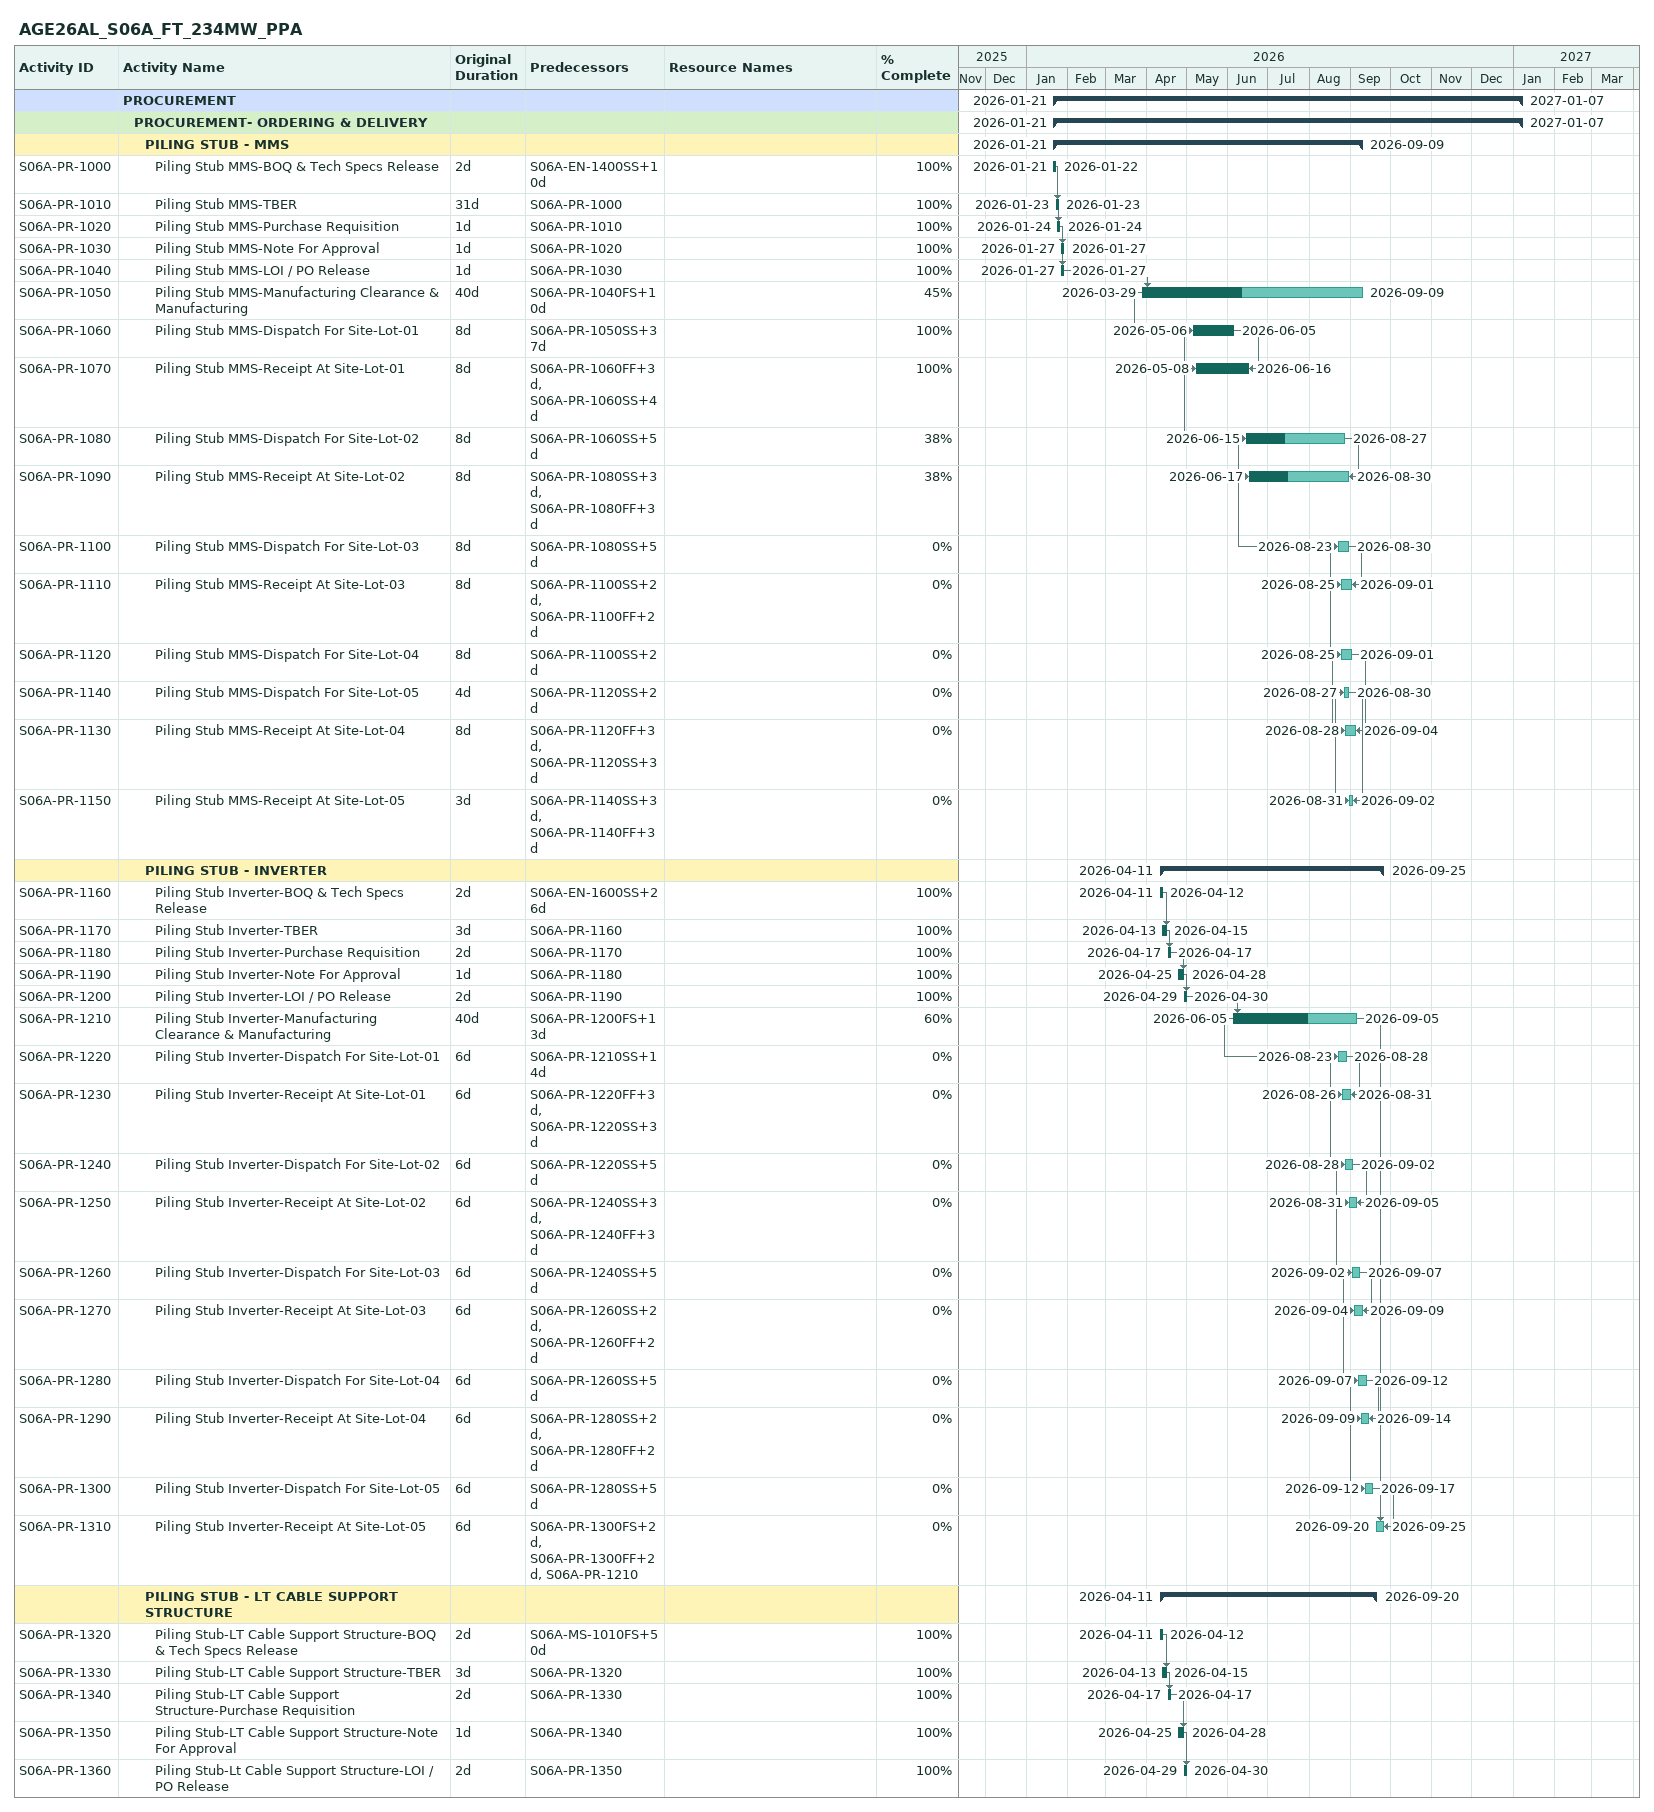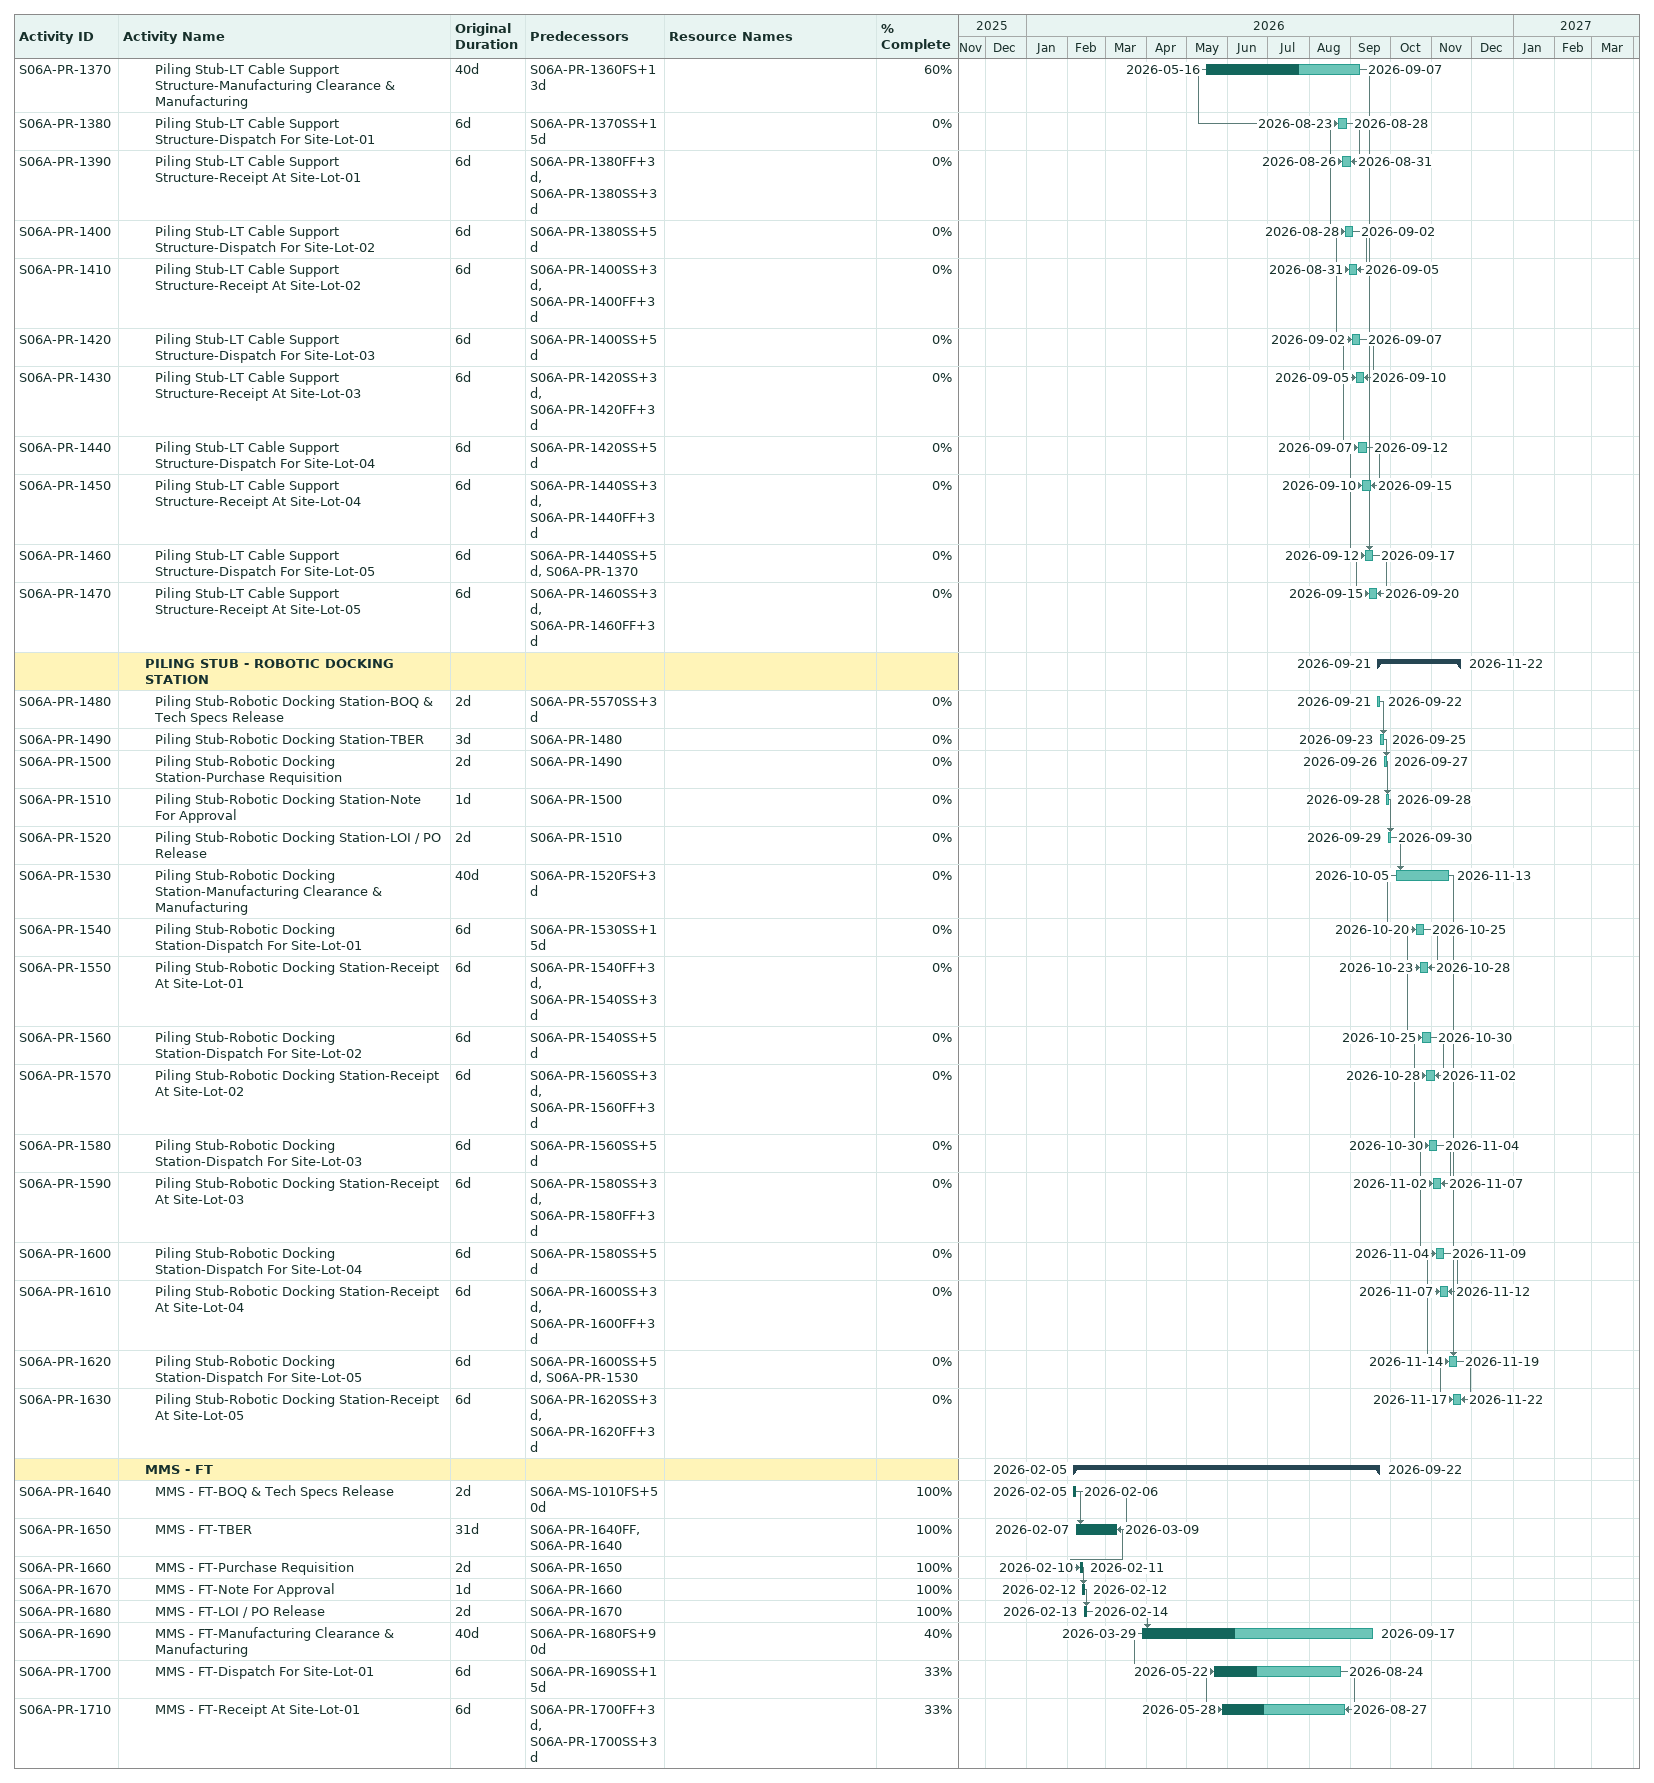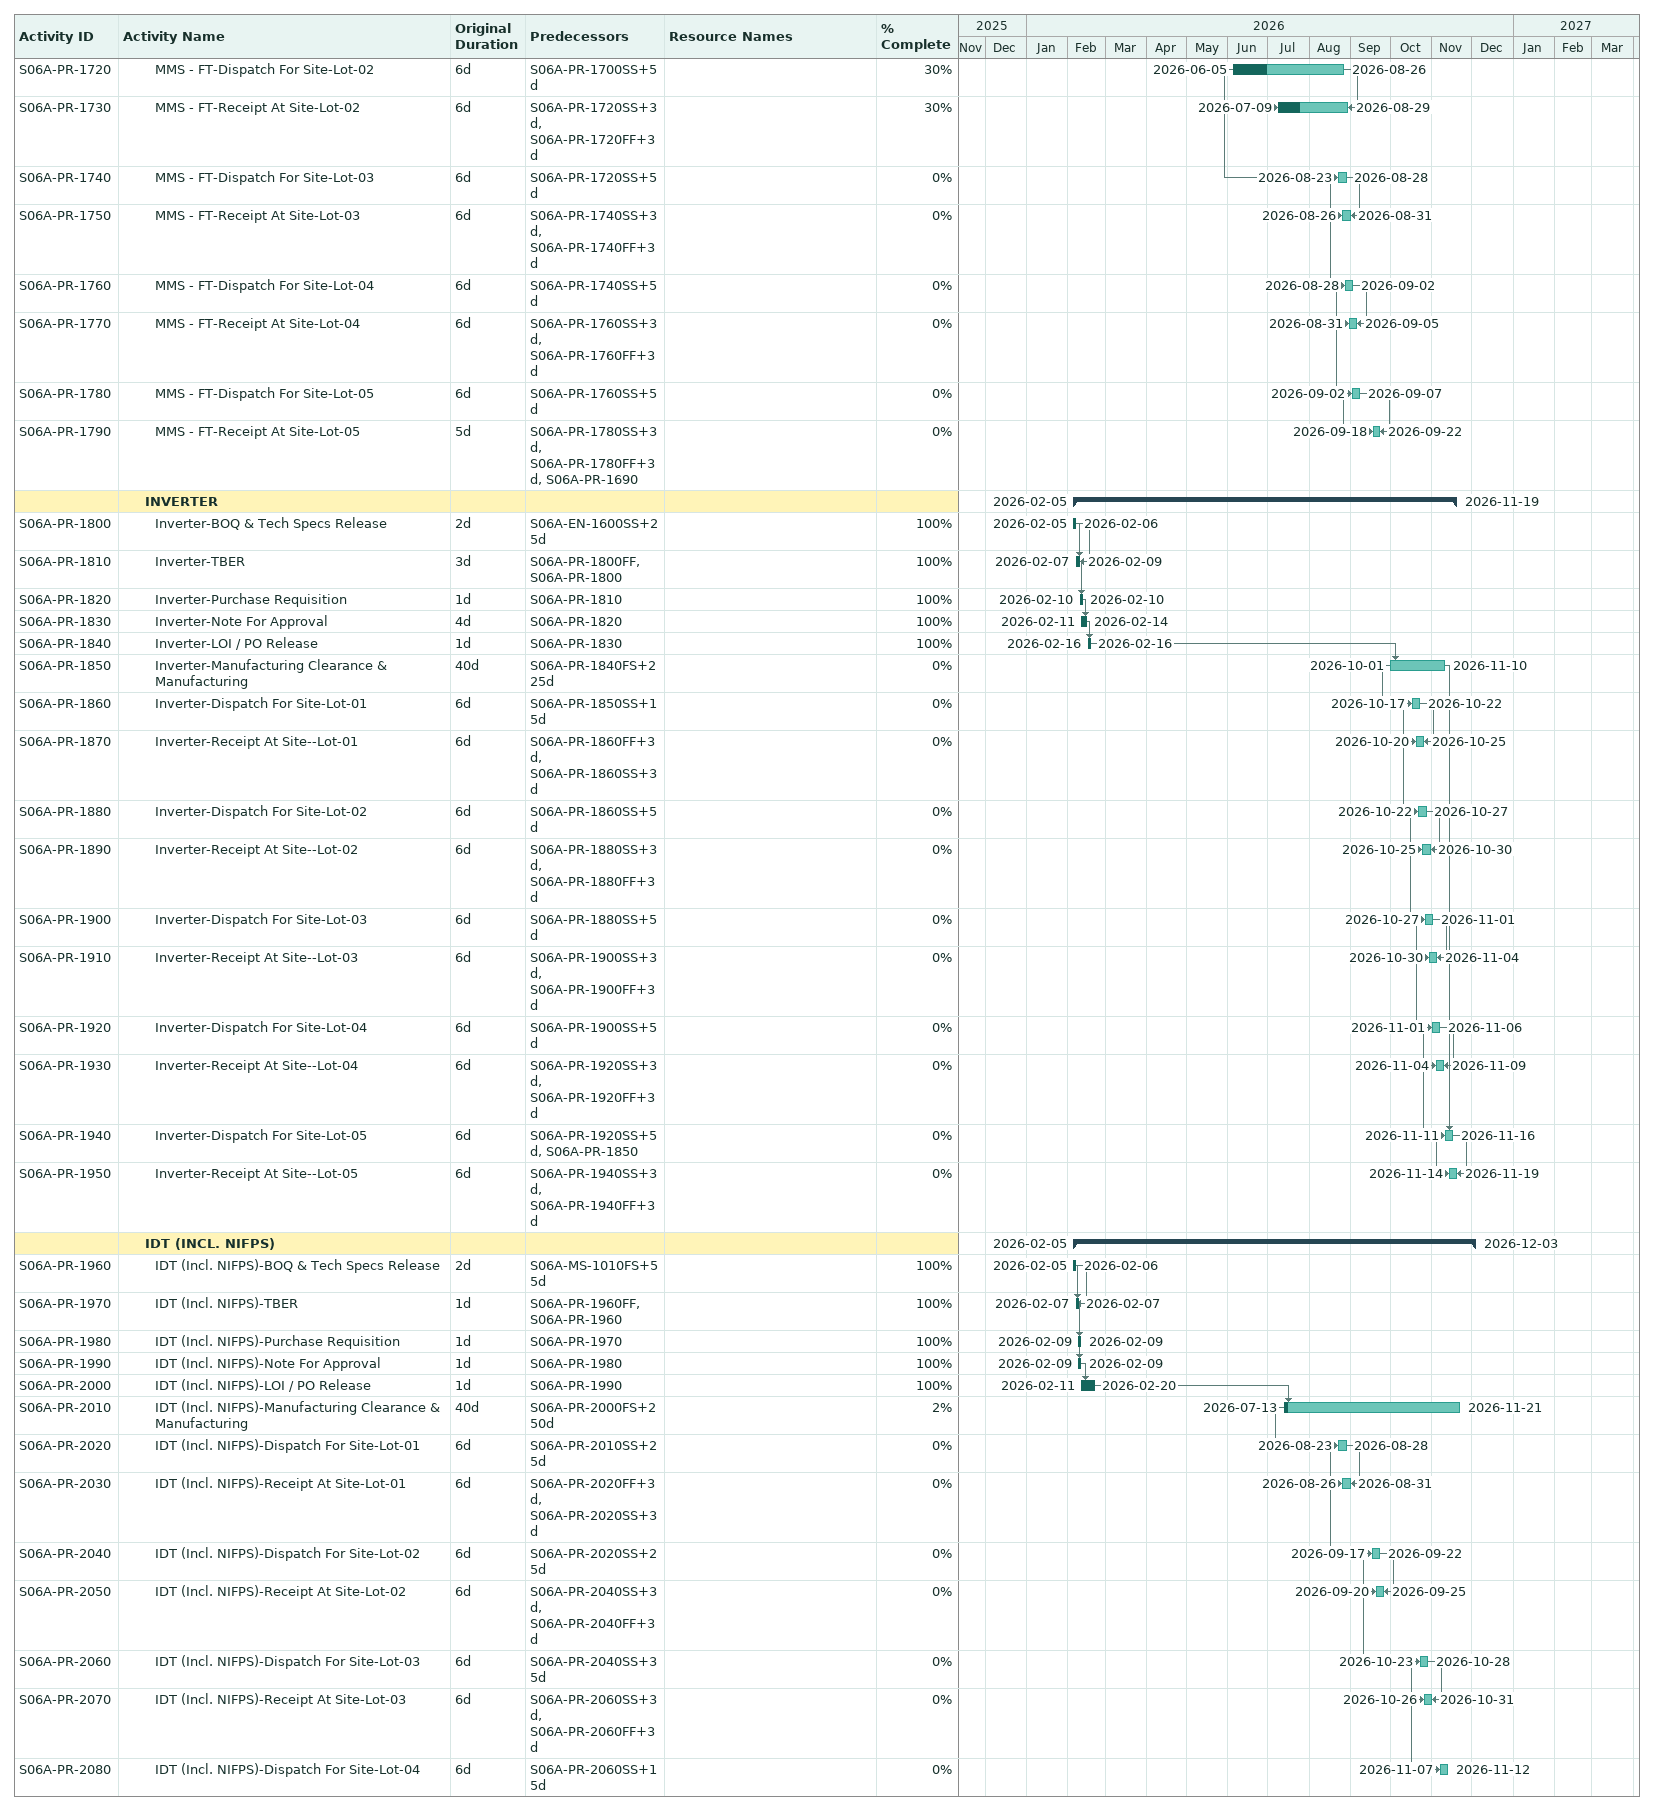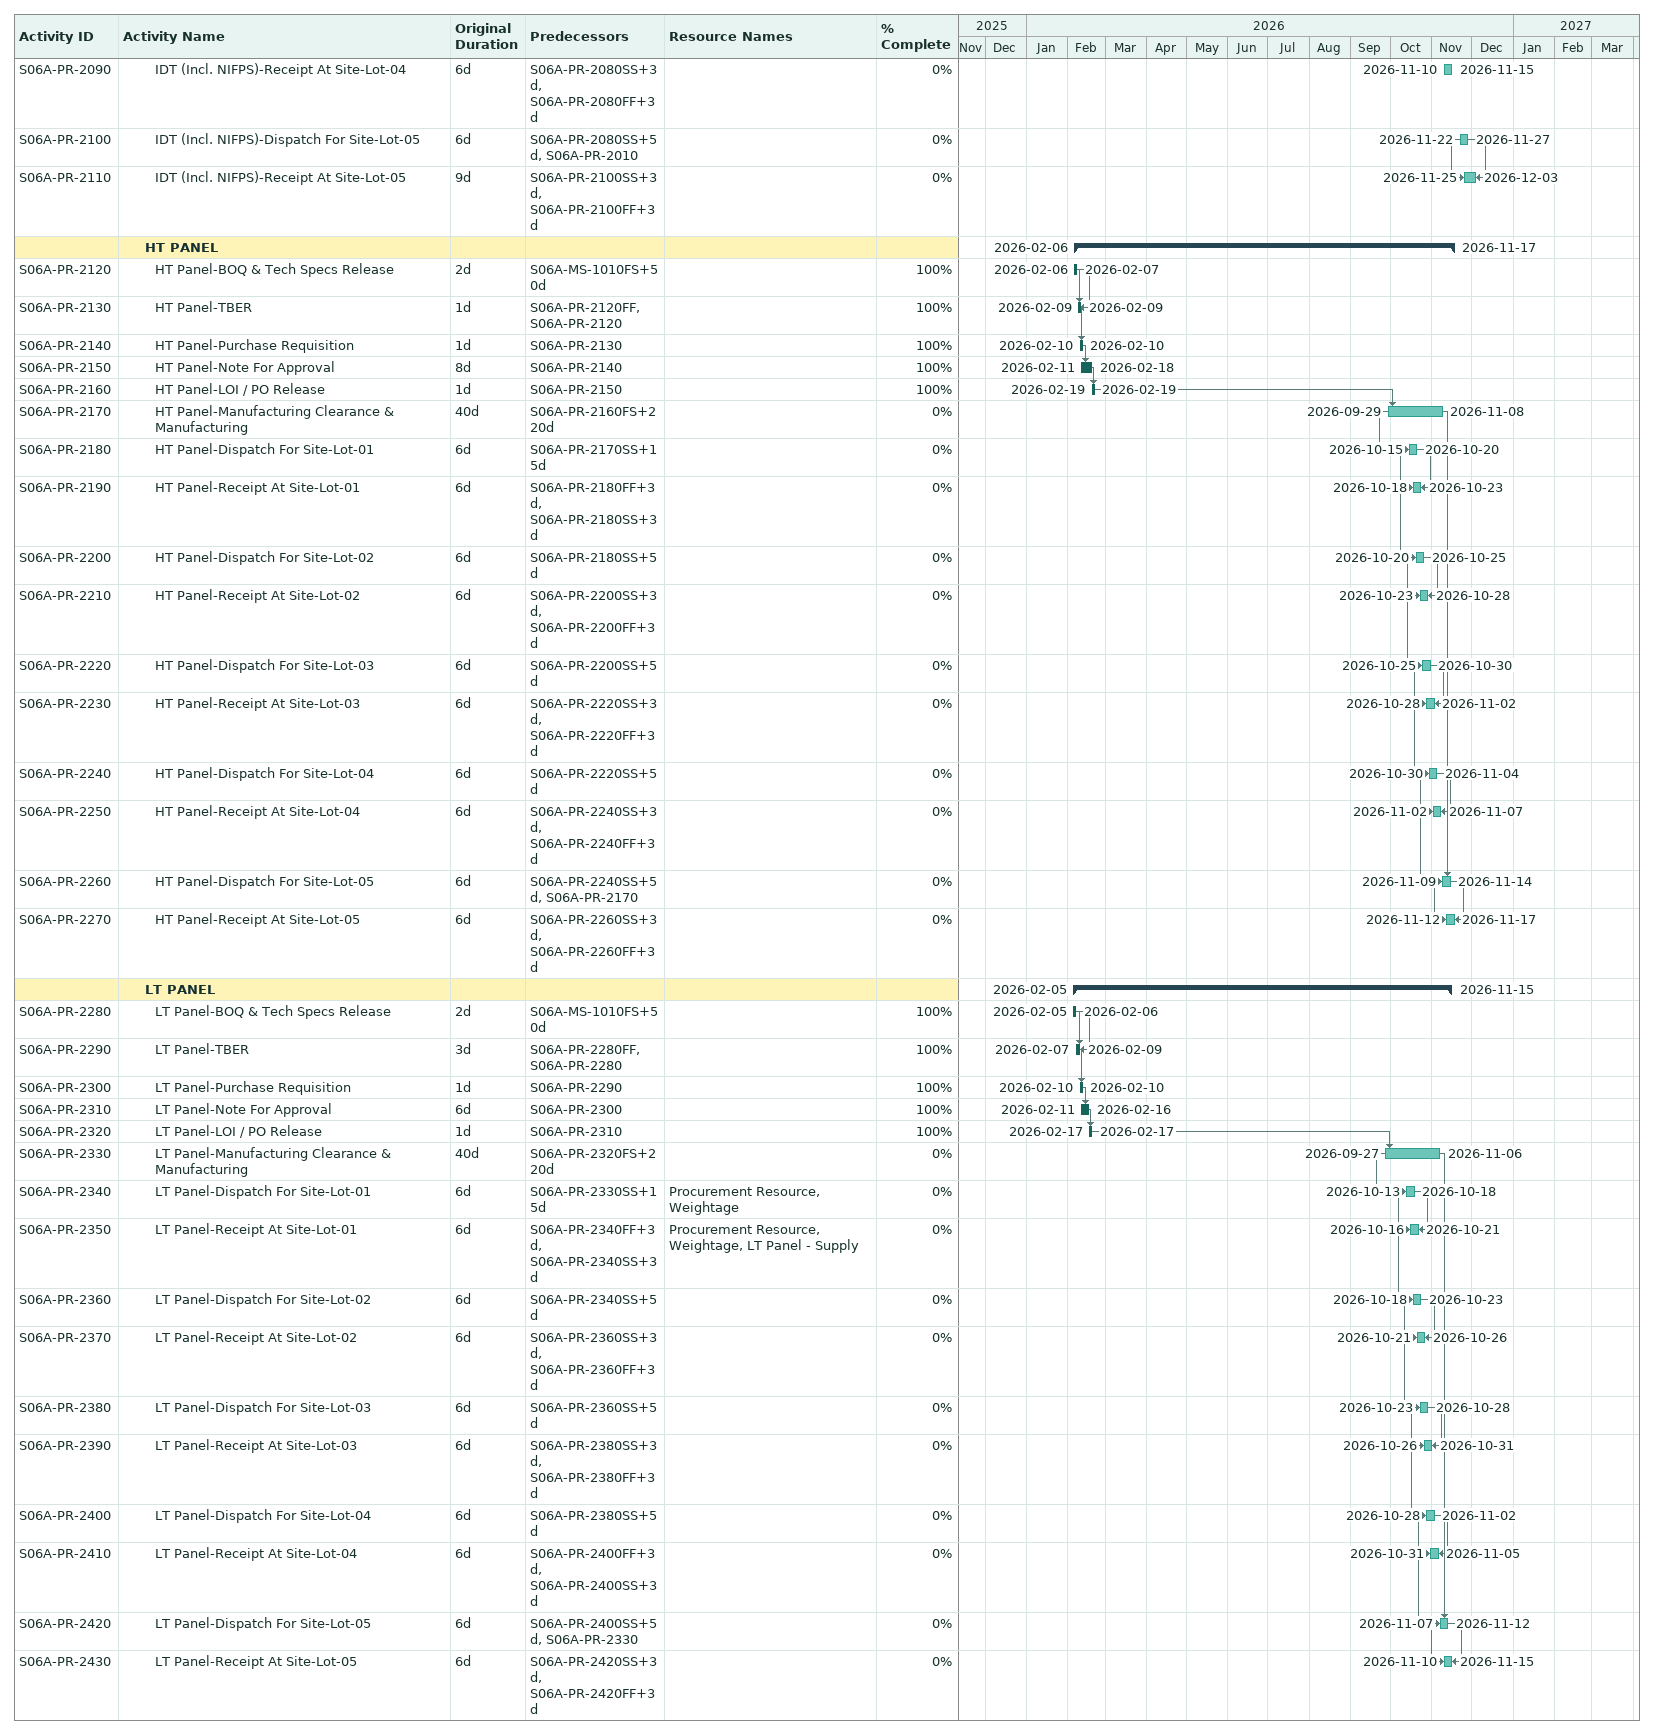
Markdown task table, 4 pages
AGE26AL_S06A_FT_234MW_PPA

| ID | Level | Task | Original duration | Start | Finish | Predecessors | Resources | % complete |
|---|---|---|---|---|---|---|---|---|
|  | 1 | **PROCUREMENT** |  | 2026-01-21 | 2027-01-07 |  |  |  |
|  | 2 | **PROCUREMENT- ORDERING & DELIVERY** |  | 2026-01-21 | 2027-01-07 |  |  |  |
|  | 3 | **PILING STUB - MMS** |  | 2026-01-21 | 2026-09-09 |  |  |  |
| S06A-PR-1000 | 4 | Piling Stub MMS-BOQ & Tech Specs Release | 2d | 2026-01-21 | 2026-01-22 | S06A-EN-1400SS+10d |  | 100 |
| S06A-PR-1010 | 4 | Piling Stub MMS-TBER | 31d | 2026-01-23 | 2026-01-23 | S06A-PR-1000 |  | 100 |
| S06A-PR-1020 | 4 | Piling Stub MMS-Purchase Requisition | 1d | 2026-01-24 | 2026-01-24 | S06A-PR-1010 |  | 100 |
| S06A-PR-1030 | 4 | Piling Stub MMS-Note For Approval | 1d | 2026-01-27 | 2026-01-27 | S06A-PR-1020 |  | 100 |
| S06A-PR-1040 | 4 | Piling Stub MMS-LOI / PO Release | 1d | 2026-01-27 | 2026-01-27 | S06A-PR-1030 |  | 100 |
| S06A-PR-1050 | 4 | Piling Stub MMS-Manufacturing Clearance & Manufacturing | 40d | 2026-03-29 | 2026-09-09 | S06A-PR-1040FS+10d |  | 45 |
| S06A-PR-1060 | 4 | Piling Stub MMS-Dispatch For Site-Lot-01 | 8d | 2026-05-06 | 2026-06-05 | S06A-PR-1050SS+37d |  | 100 |
| S06A-PR-1070 | 4 | Piling Stub MMS-Receipt At Site-Lot-01 | 8d | 2026-05-08 | 2026-06-16 | S06A-PR-1060FF+3d, S06A-PR-1060SS+4d |  | 100 |
| S06A-PR-1080 | 4 | Piling Stub MMS-Dispatch For Site-Lot-02 | 8d | 2026-06-15 | 2026-08-27 | S06A-PR-1060SS+5d |  | 38 |
| S06A-PR-1090 | 4 | Piling Stub MMS-Receipt At Site-Lot-02 | 8d | 2026-06-17 | 2026-08-30 | S06A-PR-1080SS+3d, S06A-PR-1080FF+3d |  | 38 |
| S06A-PR-1100 | 4 | Piling Stub MMS-Dispatch For Site-Lot-03 | 8d | 2026-08-23 | 2026-08-30 | S06A-PR-1080SS+5d |  | 0 |
| S06A-PR-1110 | 4 | Piling Stub MMS-Receipt At Site-Lot-03 | 8d | 2026-08-25 | 2026-09-01 | S06A-PR-1100SS+2d, S06A-PR-1100FF+2d |  | 0 |
| S06A-PR-1120 | 4 | Piling Stub MMS-Dispatch For Site-Lot-04 | 8d | 2026-08-25 | 2026-09-01 | S06A-PR-1100SS+2d |  | 0 |
| S06A-PR-1140 | 4 | Piling Stub MMS-Dispatch For Site-Lot-05 | 4d | 2026-08-27 | 2026-08-30 | S06A-PR-1120SS+2d |  | 0 |
| S06A-PR-1130 | 4 | Piling Stub MMS-Receipt At Site-Lot-04 | 8d | 2026-08-28 | 2026-09-04 | S06A-PR-1120FF+3d, S06A-PR-1120SS+3d |  | 0 |
| S06A-PR-1150 | 4 | Piling Stub MMS-Receipt At Site-Lot-05 | 3d | 2026-08-31 | 2026-09-02 | S06A-PR-1140SS+3d, S06A-PR-1140FF+3d |  | 0 |
|  | 3 | **PILING STUB - INVERTER** |  | 2026-04-11 | 2026-09-25 |  |  |  |
| S06A-PR-1160 | 4 | Piling Stub Inverter-BOQ & Tech Specs Release | 2d | 2026-04-11 | 2026-04-12 | S06A-EN-1600SS+26d |  | 100 |
| S06A-PR-1170 | 4 | Piling Stub Inverter-TBER | 3d | 2026-04-13 | 2026-04-15 | S06A-PR-1160 |  | 100 |
| S06A-PR-1180 | 4 | Piling Stub Inverter-Purchase Requisition | 2d | 2026-04-17 | 2026-04-17 | S06A-PR-1170 |  | 100 |
| S06A-PR-1190 | 4 | Piling Stub Inverter-Note For Approval | 1d | 2026-04-25 | 2026-04-28 | S06A-PR-1180 |  | 100 |
| S06A-PR-1200 | 4 | Piling Stub Inverter-LOI / PO Release | 2d | 2026-04-29 | 2026-04-30 | S06A-PR-1190 |  | 100 |
| S06A-PR-1210 | 4 | Piling Stub Inverter-Manufacturing Clearance & Manufacturing | 40d | 2026-06-05 | 2026-09-05 | S06A-PR-1200FS+13d |  | 60 |
| S06A-PR-1220 | 4 | Piling Stub Inverter-Dispatch For Site-Lot-01 | 6d | 2026-08-23 | 2026-08-28 | S06A-PR-1210SS+14d |  | 0 |
| S06A-PR-1230 | 4 | Piling Stub Inverter-Receipt At Site-Lot-01 | 6d | 2026-08-26 | 2026-08-31 | S06A-PR-1220FF+3d, S06A-PR-1220SS+3d |  | 0 |
| S06A-PR-1240 | 4 | Piling Stub Inverter-Dispatch For Site-Lot-02 | 6d | 2026-08-28 | 2026-09-02 | S06A-PR-1220SS+5d |  | 0 |
| S06A-PR-1250 | 4 | Piling Stub Inverter-Receipt At Site-Lot-02 | 6d | 2026-08-31 | 2026-09-05 | S06A-PR-1240SS+3d, S06A-PR-1240FF+3d |  | 0 |
| S06A-PR-1260 | 4 | Piling Stub Inverter-Dispatch For Site-Lot-03 | 6d | 2026-09-02 | 2026-09-07 | S06A-PR-1240SS+5d |  | 0 |
| S06A-PR-1270 | 4 | Piling Stub Inverter-Receipt At Site-Lot-03 | 6d | 2026-09-04 | 2026-09-09 | S06A-PR-1260SS+2d, S06A-PR-1260FF+2d |  | 0 |
| S06A-PR-1280 | 4 | Piling Stub Inverter-Dispatch For Site-Lot-04 | 6d | 2026-09-07 | 2026-09-12 | S06A-PR-1260SS+5d |  | 0 |
| S06A-PR-1290 | 4 | Piling Stub Inverter-Receipt At Site-Lot-04 | 6d | 2026-09-09 | 2026-09-14 | S06A-PR-1280SS+2d, S06A-PR-1280FF+2d |  | 0 |
| S06A-PR-1300 | 4 | Piling Stub Inverter-Dispatch For Site-Lot-05 | 6d | 2026-09-12 | 2026-09-17 | S06A-PR-1280SS+5d |  | 0 |
| S06A-PR-1310 | 4 | Piling Stub Inverter-Receipt At Site-Lot-05 | 6d | 2026-09-20 | 2026-09-25 | S06A-PR-1300FS+2d, S06A-PR-1300FF+2d, S06A-PR-1210 |  | 0 |
|  | 3 | **PILING STUB - LT CABLE SUPPORT STRUCTURE** |  | 2026-04-11 | 2026-09-20 |  |  |  |
| S06A-PR-1320 | 4 | Piling Stub-LT Cable Support Structure-BOQ & Tech Specs Release | 2d | 2026-04-11 | 2026-04-12 | S06A-MS-1010FS+50d |  | 100 |
| S06A-PR-1330 | 4 | Piling Stub-LT Cable Support Structure-TBER | 3d | 2026-04-13 | 2026-04-15 | S06A-PR-1320 |  | 100 |
| S06A-PR-1340 | 4 | Piling Stub-LT Cable Support Structure-Purchase Requisition | 2d | 2026-04-17 | 2026-04-17 | S06A-PR-1330 |  | 100 |
| S06A-PR-1350 | 4 | Piling Stub-LT Cable Support Structure-Note For Approval | 1d | 2026-04-25 | 2026-04-28 | S06A-PR-1340 |  | 100 |
| S06A-PR-1360 | 4 | Piling Stub-Lt Cable Support Structure-LOI / PO Release | 2d | 2026-04-29 | 2026-04-30 | S06A-PR-1350 |  | 100 |
| S06A-PR-1370 | 4 | Piling Stub-LT Cable Support Structure-Manufacturing Clearance & Manufacturing | 40d | 2026-05-16 | 2026-09-07 | S06A-PR-1360FS+13d |  | 60 |
| S06A-PR-1380 | 4 | Piling Stub-LT Cable Support Structure-Dispatch For Site-Lot-01 | 6d | 2026-08-23 | 2026-08-28 | S06A-PR-1370SS+15d |  | 0 |
| S06A-PR-1390 | 4 | Piling Stub-LT Cable Support Structure-Receipt At Site-Lot-01 | 6d | 2026-08-26 | 2026-08-31 | S06A-PR-1380FF+3d, S06A-PR-1380SS+3d |  | 0 |
| S06A-PR-1400 | 4 | Piling Stub-LT Cable Support Structure-Dispatch For Site-Lot-02 | 6d | 2026-08-28 | 2026-09-02 | S06A-PR-1380SS+5d |  | 0 |
| S06A-PR-1410 | 4 | Piling Stub-LT Cable Support Structure-Receipt At Site-Lot-02 | 6d | 2026-08-31 | 2026-09-05 | S06A-PR-1400SS+3d, S06A-PR-1400FF+3d |  | 0 |
| S06A-PR-1420 | 4 | Piling Stub-LT Cable Support Structure-Dispatch For Site-Lot-03 | 6d | 2026-09-02 | 2026-09-07 | S06A-PR-1400SS+5d |  | 0 |
| S06A-PR-1430 | 4 | Piling Stub-LT Cable Support Structure-Receipt At Site-Lot-03 | 6d | 2026-09-05 | 2026-09-10 | S06A-PR-1420SS+3d, S06A-PR-1420FF+3d |  | 0 |
| S06A-PR-1440 | 4 | Piling Stub-LT Cable Support Structure-Dispatch For Site-Lot-04 | 6d | 2026-09-07 | 2026-09-12 | S06A-PR-1420SS+5d |  | 0 |
| S06A-PR-1450 | 4 | Piling Stub-LT Cable Support Structure-Receipt At Site-Lot-04 | 6d | 2026-09-10 | 2026-09-15 | S06A-PR-1440SS+3d, S06A-PR-1440FF+3d |  | 0 |
| S06A-PR-1460 | 4 | Piling Stub-LT Cable Support Structure-Dispatch For Site-Lot-05 | 6d | 2026-09-12 | 2026-09-17 | S06A-PR-1440SS+5d, S06A-PR-1370 |  | 0 |
| S06A-PR-1470 | 4 | Piling Stub-LT Cable Support Structure-Receipt At Site-Lot-05 | 6d | 2026-09-15 | 2026-09-20 | S06A-PR-1460SS+3d, S06A-PR-1460FF+3d |  | 0 |
|  | 3 | **PILING STUB - ROBOTIC DOCKING STATION** |  | 2026-09-21 | 2026-11-22 |  |  |  |
| S06A-PR-1480 | 4 | Piling Stub-Robotic Docking Station-BOQ & Tech Specs Release | 2d | 2026-09-21 | 2026-09-22 | S06A-PR-5570SS+3d |  | 0 |
| S06A-PR-1490 | 4 | Piling Stub-Robotic Docking Station-TBER | 3d | 2026-09-23 | 2026-09-25 | S06A-PR-1480 |  | 0 |
| S06A-PR-1500 | 4 | Piling Stub-Robotic Docking Station-Purchase Requisition | 2d | 2026-09-26 | 2026-09-27 | S06A-PR-1490 |  | 0 |
| S06A-PR-1510 | 4 | Piling Stub-Robotic Docking Station-Note For Approval | 1d | 2026-09-28 | 2026-09-28 | S06A-PR-1500 |  | 0 |
| S06A-PR-1520 | 4 | Piling Stub-Robotic Docking Station-LOI / PO Release | 2d | 2026-09-29 | 2026-09-30 | S06A-PR-1510 |  | 0 |
| S06A-PR-1530 | 4 | Piling Stub-Robotic Docking Station-Manufacturing Clearance & Manufacturing | 40d | 2026-10-05 | 2026-11-13 | S06A-PR-1520FS+3d |  | 0 |
| S06A-PR-1540 | 4 | Piling Stub-Robotic Docking Station-Dispatch For Site-Lot-01 | 6d | 2026-10-20 | 2026-10-25 | S06A-PR-1530SS+15d |  | 0 |
| S06A-PR-1550 | 4 | Piling Stub-Robotic Docking Station-Receipt At Site-Lot-01 | 6d | 2026-10-23 | 2026-10-28 | S06A-PR-1540FF+3d, S06A-PR-1540SS+3d |  | 0 |
| S06A-PR-1560 | 4 | Piling Stub-Robotic Docking Station-Dispatch For Site-Lot-02 | 6d | 2026-10-25 | 2026-10-30 | S06A-PR-1540SS+5d |  | 0 |
| S06A-PR-1570 | 4 | Piling Stub-Robotic Docking Station-Receipt At Site-Lot-02 | 6d | 2026-10-28 | 2026-11-02 | S06A-PR-1560SS+3d, S06A-PR-1560FF+3d |  | 0 |
| S06A-PR-1580 | 4 | Piling Stub-Robotic Docking Station-Dispatch For Site-Lot-03 | 6d | 2026-10-30 | 2026-11-04 | S06A-PR-1560SS+5d |  | 0 |
| S06A-PR-1590 | 4 | Piling Stub-Robotic Docking Station-Receipt At Site-Lot-03 | 6d | 2026-11-02 | 2026-11-07 | S06A-PR-1580SS+3d, S06A-PR-1580FF+3d |  | 0 |
| S06A-PR-1600 | 4 | Piling Stub-Robotic Docking Station-Dispatch For Site-Lot-04 | 6d | 2026-11-04 | 2026-11-09 | S06A-PR-1580SS+5d |  | 0 |
| S06A-PR-1610 | 4 | Piling Stub-Robotic Docking Station-Receipt At Site-Lot-04 | 6d | 2026-11-07 | 2026-11-12 | S06A-PR-1600SS+3d, S06A-PR-1600FF+3d |  | 0 |
| S06A-PR-1620 | 4 | Piling Stub-Robotic Docking Station-Dispatch For Site-Lot-05 | 6d | 2026-11-14 | 2026-11-19 | S06A-PR-1600SS+5d, S06A-PR-1530 |  | 0 |
| S06A-PR-1630 | 4 | Piling Stub-Robotic Docking Station-Receipt At Site-Lot-05 | 6d | 2026-11-17 | 2026-11-22 | S06A-PR-1620SS+3d, S06A-PR-1620FF+3d |  | 0 |
|  | 3 | **MMS - FT** |  | 2026-02-05 | 2026-09-22 |  |  |  |
| S06A-PR-1640 | 4 | MMS - FT-BOQ & Tech Specs Release | 2d | 2026-02-05 | 2026-02-06 | S06A-MS-1010FS+50d |  | 100 |
| S06A-PR-1650 | 4 | MMS - FT-TBER | 31d | 2026-02-07 | 2026-03-09 | S06A-PR-1640FF, S06A-PR-1640 |  | 100 |
| S06A-PR-1660 | 4 | MMS - FT-Purchase Requisition | 2d | 2026-02-10 | 2026-02-11 | S06A-PR-1650 |  | 100 |
| S06A-PR-1670 | 4 | MMS - FT-Note For Approval | 1d | 2026-02-12 | 2026-02-12 | S06A-PR-1660 |  | 100 |
| S06A-PR-1680 | 4 | MMS - FT-LOI / PO Release | 2d | 2026-02-13 | 2026-02-14 | S06A-PR-1670 |  | 100 |
| S06A-PR-1690 | 4 | MMS - FT-Manufacturing Clearance & Manufacturing | 40d | 2026-03-29 | 2026-09-17 | S06A-PR-1680FS+90d |  | 40 |
| S06A-PR-1700 | 4 | MMS - FT-Dispatch For Site-Lot-01 | 6d | 2026-05-22 | 2026-08-24 | S06A-PR-1690SS+15d |  | 33 |
| S06A-PR-1710 | 4 | MMS - FT-Receipt At Site-Lot-01 | 6d | 2026-05-28 | 2026-08-27 | S06A-PR-1700FF+3d, S06A-PR-1700SS+3d |  | 33 |
| S06A-PR-1720 | 4 | MMS - FT-Dispatch For Site-Lot-02 | 6d | 2026-06-05 | 2026-08-26 | S06A-PR-1700SS+5d |  | 30 |
| S06A-PR-1730 | 4 | MMS - FT-Receipt At Site-Lot-02 | 6d | 2026-07-09 | 2026-08-29 | S06A-PR-1720SS+3d, S06A-PR-1720FF+3d |  | 30 |
| S06A-PR-1740 | 4 | MMS - FT-Dispatch For Site-Lot-03 | 6d | 2026-08-23 | 2026-08-28 | S06A-PR-1720SS+5d |  | 0 |
| S06A-PR-1750 | 4 | MMS - FT-Receipt At Site-Lot-03 | 6d | 2026-08-26 | 2026-08-31 | S06A-PR-1740SS+3d, S06A-PR-1740FF+3d |  | 0 |
| S06A-PR-1760 | 4 | MMS - FT-Dispatch For Site-Lot-04 | 6d | 2026-08-28 | 2026-09-02 | S06A-PR-1740SS+5d |  | 0 |
| S06A-PR-1770 | 4 | MMS - FT-Receipt At Site-Lot-04 | 6d | 2026-08-31 | 2026-09-05 | S06A-PR-1760SS+3d, S06A-PR-1760FF+3d |  | 0 |
| S06A-PR-1780 | 4 | MMS - FT-Dispatch For Site-Lot-05 | 6d | 2026-09-02 | 2026-09-07 | S06A-PR-1760SS+5d |  | 0 |
| S06A-PR-1790 | 4 | MMS - FT-Receipt At Site-Lot-05 | 5d | 2026-09-18 | 2026-09-22 | S06A-PR-1780SS+3d, S06A-PR-1780FF+3d, S06A-PR-1690 |  | 0 |
|  | 3 | **INVERTER** |  | 2026-02-05 | 2026-11-19 |  |  |  |
| S06A-PR-1800 | 4 | Inverter-BOQ & Tech Specs Release | 2d | 2026-02-05 | 2026-02-06 | S06A-EN-1600SS+25d |  | 100 |
| S06A-PR-1810 | 4 | Inverter-TBER | 3d | 2026-02-07 | 2026-02-09 | S06A-PR-1800FF, S06A-PR-1800 |  | 100 |
| S06A-PR-1820 | 4 | Inverter-Purchase Requisition | 1d | 2026-02-10 | 2026-02-10 | S06A-PR-1810 |  | 100 |
| S06A-PR-1830 | 4 | Inverter-Note For Approval | 4d | 2026-02-11 | 2026-02-14 | S06A-PR-1820 |  | 100 |
| S06A-PR-1840 | 4 | Inverter-LOI / PO Release | 1d | 2026-02-16 | 2026-02-16 | S06A-PR-1830 |  | 100 |
| S06A-PR-1850 | 4 | Inverter-Manufacturing Clearance & Manufacturing | 40d | 2026-10-01 | 2026-11-10 | S06A-PR-1840FS+225d |  | 0 |
| S06A-PR-1860 | 4 | Inverter-Dispatch For Site-Lot-01 | 6d | 2026-10-17 | 2026-10-22 | S06A-PR-1850SS+15d |  | 0 |
| S06A-PR-1870 | 4 | Inverter-Receipt At Site--Lot-01 | 6d | 2026-10-20 | 2026-10-25 | S06A-PR-1860FF+3d, S06A-PR-1860SS+3d |  | 0 |
| S06A-PR-1880 | 4 | Inverter-Dispatch For Site-Lot-02 | 6d | 2026-10-22 | 2026-10-27 | S06A-PR-1860SS+5d |  | 0 |
| S06A-PR-1890 | 4 | Inverter-Receipt At Site--Lot-02 | 6d | 2026-10-25 | 2026-10-30 | S06A-PR-1880SS+3d, S06A-PR-1880FF+3d |  | 0 |
| S06A-PR-1900 | 4 | Inverter-Dispatch For Site-Lot-03 | 6d | 2026-10-27 | 2026-11-01 | S06A-PR-1880SS+5d |  | 0 |
| S06A-PR-1910 | 4 | Inverter-Receipt At Site--Lot-03 | 6d | 2026-10-30 | 2026-11-04 | S06A-PR-1900SS+3d, S06A-PR-1900FF+3d |  | 0 |
| S06A-PR-1920 | 4 | Inverter-Dispatch For Site-Lot-04 | 6d | 2026-11-01 | 2026-11-06 | S06A-PR-1900SS+5d |  | 0 |
| S06A-PR-1930 | 4 | Inverter-Receipt At Site--Lot-04 | 6d | 2026-11-04 | 2026-11-09 | S06A-PR-1920SS+3d, S06A-PR-1920FF+3d |  | 0 |
| S06A-PR-1940 | 4 | Inverter-Dispatch For Site-Lot-05 | 6d | 2026-11-11 | 2026-11-16 | S06A-PR-1920SS+5d, S06A-PR-1850 |  | 0 |
| S06A-PR-1950 | 4 | Inverter-Receipt At Site--Lot-05 | 6d | 2026-11-14 | 2026-11-19 | S06A-PR-1940SS+3d, S06A-PR-1940FF+3d |  | 0 |
|  | 3 | **IDT (INCL. NIFPS)** |  | 2026-02-05 | 2026-12-03 |  |  |  |
| S06A-PR-1960 | 4 | IDT (Incl. NIFPS)-BOQ & Tech Specs Release | 2d | 2026-02-05 | 2026-02-06 | S06A-MS-1010FS+55d |  | 100 |
| S06A-PR-1970 | 4 | IDT (Incl. NIFPS)-TBER | 1d | 2026-02-07 | 2026-02-07 | S06A-PR-1960FF, S06A-PR-1960 |  | 100 |
| S06A-PR-1980 | 4 | IDT (Incl. NIFPS)-Purchase Requisition | 1d | 2026-02-09 | 2026-02-09 | S06A-PR-1970 |  | 100 |
| S06A-PR-1990 | 4 | IDT (Incl. NIFPS)-Note For Approval | 1d | 2026-02-09 | 2026-02-09 | S06A-PR-1980 |  | 100 |
| S06A-PR-2000 | 4 | IDT (Incl. NIFPS)-LOI / PO Release | 1d | 2026-02-11 | 2026-02-20 | S06A-PR-1990 |  | 100 |
| S06A-PR-2010 | 4 | IDT (Incl. NIFPS)-Manufacturing Clearance & Manufacturing | 40d | 2026-07-13 | 2026-11-21 | S06A-PR-2000FS+250d |  | 2 |
| S06A-PR-2020 | 4 | IDT (Incl. NIFPS)-Dispatch For Site-Lot-01 | 6d | 2026-08-23 | 2026-08-28 | S06A-PR-2010SS+25d |  | 0 |
| S06A-PR-2030 | 4 | IDT (Incl. NIFPS)-Receipt At Site-Lot-01 | 6d | 2026-08-26 | 2026-08-31 | S06A-PR-2020FF+3d, S06A-PR-2020SS+3d |  | 0 |
| S06A-PR-2040 | 4 | IDT (Incl. NIFPS)-Dispatch For Site-Lot-02 | 6d | 2026-09-17 | 2026-09-22 | S06A-PR-2020SS+25d |  | 0 |
| S06A-PR-2050 | 4 | IDT (Incl. NIFPS)-Receipt At Site-Lot-02 | 6d | 2026-09-20 | 2026-09-25 | S06A-PR-2040SS+3d, S06A-PR-2040FF+3d |  | 0 |
| S06A-PR-2060 | 4 | IDT (Incl. NIFPS)-Dispatch For Site-Lot-03 | 6d | 2026-10-23 | 2026-10-28 | S06A-PR-2040SS+35d |  | 0 |
| S06A-PR-2070 | 4 | IDT (Incl. NIFPS)-Receipt At Site-Lot-03 | 6d | 2026-10-26 | 2026-10-31 | S06A-PR-2060SS+3d, S06A-PR-2060FF+3d |  | 0 |
| S06A-PR-2080 | 4 | IDT (Incl. NIFPS)-Dispatch For Site-Lot-04 | 6d | 2026-11-07 | 2026-11-12 | S06A-PR-2060SS+15d |  | 0 |
| S06A-PR-2090 | 4 | IDT (Incl. NIFPS)-Receipt At Site-Lot-04 | 6d | 2026-11-10 | 2026-11-15 | S06A-PR-2080SS+3d, S06A-PR-2080FF+3d |  | 0 |
| S06A-PR-2100 | 4 | IDT (Incl. NIFPS)-Dispatch For Site-Lot-05 | 6d | 2026-11-22 | 2026-11-27 | S06A-PR-2080SS+5d, S06A-PR-2010 |  | 0 |
| S06A-PR-2110 | 4 | IDT (Incl. NIFPS)-Receipt At Site-Lot-05 | 9d | 2026-11-25 | 2026-12-03 | S06A-PR-2100SS+3d, S06A-PR-2100FF+3d |  | 0 |
|  | 3 | **HT PANEL** |  | 2026-02-06 | 2026-11-17 |  |  |  |
| S06A-PR-2120 | 4 | HT Panel-BOQ & Tech Specs Release | 2d | 2026-02-06 | 2026-02-07 | S06A-MS-1010FS+50d |  | 100 |
| S06A-PR-2130 | 4 | HT Panel-TBER | 1d | 2026-02-09 | 2026-02-09 | S06A-PR-2120FF, S06A-PR-2120 |  | 100 |
| S06A-PR-2140 | 4 | HT Panel-Purchase Requisition | 1d | 2026-02-10 | 2026-02-10 | S06A-PR-2130 |  | 100 |
| S06A-PR-2150 | 4 | HT Panel-Note For Approval | 8d | 2026-02-11 | 2026-02-18 | S06A-PR-2140 |  | 100 |
| S06A-PR-2160 | 4 | HT Panel-LOI / PO Release | 1d | 2026-02-19 | 2026-02-19 | S06A-PR-2150 |  | 100 |
| S06A-PR-2170 | 4 | HT Panel-Manufacturing Clearance & Manufacturing | 40d | 2026-09-29 | 2026-11-08 | S06A-PR-2160FS+220d |  | 0 |
| S06A-PR-2180 | 4 | HT Panel-Dispatch For Site-Lot-01 | 6d | 2026-10-15 | 2026-10-20 | S06A-PR-2170SS+15d |  | 0 |
| S06A-PR-2190 | 4 | HT Panel-Receipt At Site-Lot-01 | 6d | 2026-10-18 | 2026-10-23 | S06A-PR-2180FF+3d, S06A-PR-2180SS+3d |  | 0 |
| S06A-PR-2200 | 4 | HT Panel-Dispatch For Site-Lot-02 | 6d | 2026-10-20 | 2026-10-25 | S06A-PR-2180SS+5d |  | 0 |
| S06A-PR-2210 | 4 | HT Panel-Receipt At Site-Lot-02 | 6d | 2026-10-23 | 2026-10-28 | S06A-PR-2200SS+3d, S06A-PR-2200FF+3d |  | 0 |
| S06A-PR-2220 | 4 | HT Panel-Dispatch For Site-Lot-03 | 6d | 2026-10-25 | 2026-10-30 | S06A-PR-2200SS+5d |  | 0 |
| S06A-PR-2230 | 4 | HT Panel-Receipt At Site-Lot-03 | 6d | 2026-10-28 | 2026-11-02 | S06A-PR-2220SS+3d, S06A-PR-2220FF+3d |  | 0 |
| S06A-PR-2240 | 4 | HT Panel-Dispatch For Site-Lot-04 | 6d | 2026-10-30 | 2026-11-04 | S06A-PR-2220SS+5d |  | 0 |
| S06A-PR-2250 | 4 | HT Panel-Receipt At Site-Lot-04 | 6d | 2026-11-02 | 2026-11-07 | S06A-PR-2240SS+3d, S06A-PR-2240FF+3d |  | 0 |
| S06A-PR-2260 | 4 | HT Panel-Dispatch For Site-Lot-05 | 6d | 2026-11-09 | 2026-11-14 | S06A-PR-2240SS+5d, S06A-PR-2170 |  | 0 |
| S06A-PR-2270 | 4 | HT Panel-Receipt At Site-Lot-05 | 6d | 2026-11-12 | 2026-11-17 | S06A-PR-2260SS+3d, S06A-PR-2260FF+3d |  | 0 |
|  | 3 | **LT PANEL** |  | 2026-02-05 | 2026-11-15 |  |  |  |
| S06A-PR-2280 | 4 | LT Panel-BOQ & Tech Specs Release | 2d | 2026-02-05 | 2026-02-06 | S06A-MS-1010FS+50d |  | 100 |
| S06A-PR-2290 | 4 | LT Panel-TBER | 3d | 2026-02-07 | 2026-02-09 | S06A-PR-2280FF, S06A-PR-2280 |  | 100 |
| S06A-PR-2300 | 4 | LT Panel-Purchase Requisition | 1d | 2026-02-10 | 2026-02-10 | S06A-PR-2290 |  | 100 |
| S06A-PR-2310 | 4 | LT Panel-Note For Approval | 6d | 2026-02-11 | 2026-02-16 | S06A-PR-2300 |  | 100 |
| S06A-PR-2320 | 4 | LT Panel-LOI / PO Release | 1d | 2026-02-17 | 2026-02-17 | S06A-PR-2310 |  | 100 |
| S06A-PR-2330 | 4 | LT Panel-Manufacturing Clearance & Manufacturing | 40d | 2026-09-27 | 2026-11-06 | S06A-PR-2320FS+220d |  | 0 |
| S06A-PR-2340 | 4 | LT Panel-Dispatch For Site-Lot-01 | 6d | 2026-10-13 | 2026-10-18 | S06A-PR-2330SS+15d | Procurement Resource, Weightage | 0 |
| S06A-PR-2350 | 4 | LT Panel-Receipt At Site-Lot-01 | 6d | 2026-10-16 | 2026-10-21 | S06A-PR-2340FF+3d, S06A-PR-2340SS+3d | Procurement Resource, Weightage, LT Panel - Supply | 0 |
| S06A-PR-2360 | 4 | LT Panel-Dispatch For Site-Lot-02 | 6d | 2026-10-18 | 2026-10-23 | S06A-PR-2340SS+5d |  | 0 |
| S06A-PR-2370 | 4 | LT Panel-Receipt At Site-Lot-02 | 6d | 2026-10-21 | 2026-10-26 | S06A-PR-2360SS+3d, S06A-PR-2360FF+3d |  | 0 |
| S06A-PR-2380 | 4 | LT Panel-Dispatch For Site-Lot-03 | 6d | 2026-10-23 | 2026-10-28 | S06A-PR-2360SS+5d |  | 0 |
| S06A-PR-2390 | 4 | LT Panel-Receipt At Site-Lot-03 | 6d | 2026-10-26 | 2026-10-31 | S06A-PR-2380SS+3d, S06A-PR-2380FF+3d |  | 0 |
| S06A-PR-2400 | 4 | LT Panel-Dispatch For Site-Lot-04 | 6d | 2026-10-28 | 2026-11-02 | S06A-PR-2380SS+5d |  | 0 |
| S06A-PR-2410 | 4 | LT Panel-Receipt At Site-Lot-04 | 6d | 2026-10-31 | 2026-11-05 | S06A-PR-2400FF+3d, S06A-PR-2400SS+3d |  | 0 |
| S06A-PR-2420 | 4 | LT Panel-Dispatch For Site-Lot-05 | 6d | 2026-11-07 | 2026-11-12 | S06A-PR-2400SS+5d, S06A-PR-2330 |  | 0 |
| S06A-PR-2430 | 4 | LT Panel-Receipt At Site-Lot-05 | 6d | 2026-11-10 | 2026-11-15 | S06A-PR-2420SS+3d, S06A-PR-2420FF+3d |  | 0 |
